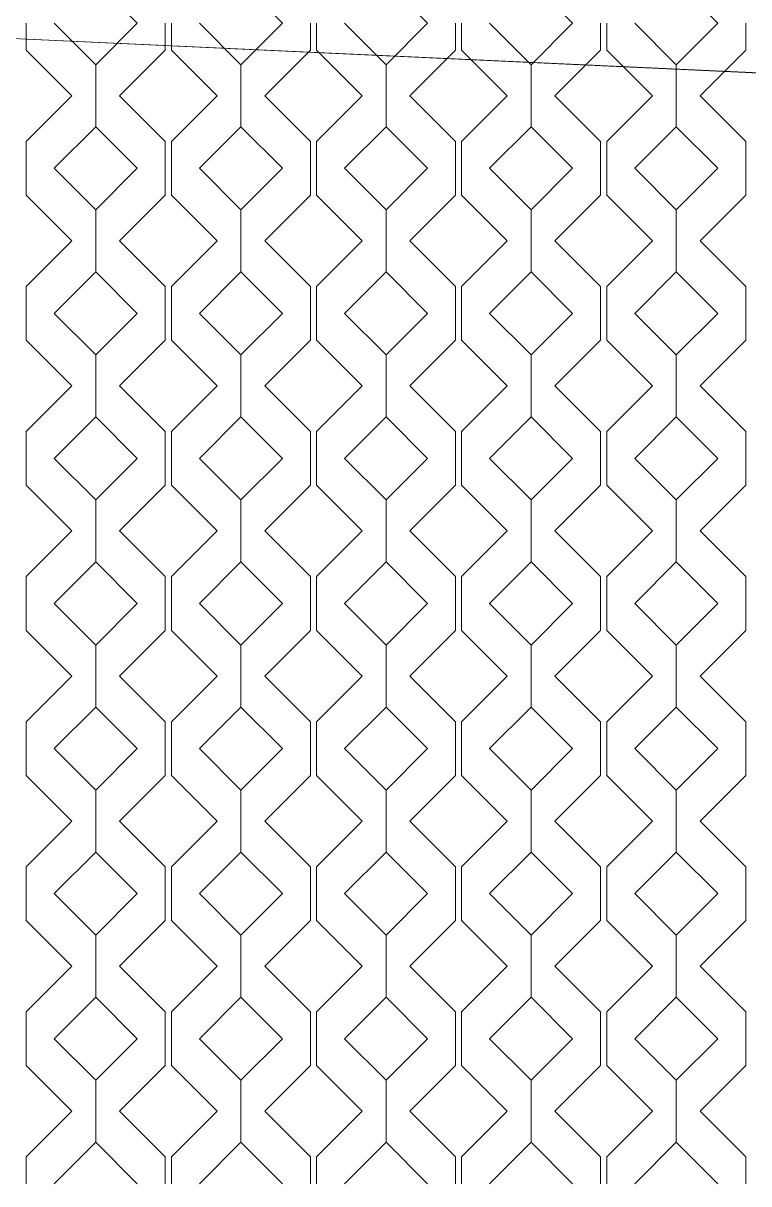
# Model space of a CAD drawing. Header units: millimetres. Extents: x -20794 to 71174, y -103753 to 30644.
# Drawn here: x 500 to 2167, y 15667 to 18333 of the extents above; entities that cross this region are included whole.
import ezdxf

# ---------------------------------------------------------------- set-up
doc = ezdxf.new("R2010")
doc.units = ezdxf.units.MM
doc.header["$MEASUREMENT"] = 0
doc.layers.add('2D - Общий_Ном._пера__1', color=7, linetype='Continuous', lineweight=13)
doc.layers.add('Местность - Рельеф_Ном._пера__1', color=7, linetype='Continuous', lineweight=13)
doc.layers.add('Местность - Рельеф', color=7, linetype='Continuous')
doc.layers.add('Местность - Рельеф_Ном._пера__102', color=7, linetype='Continuous', lineweight=5, true_color=0xcccccc)

# ---------------------------------------------------------------- blocks, each defined once
blk = doc.blocks.new('*X1')
at = {"layer": 'Местность - Рельеф_Ном._пера__102', "color": 254, "linetype": 'Continuous', "lineweight": 5, "true_color": 0xcccccc}
for p, q in [((666.666165, 18428.7446), (762.0958, 18333.315)), ((999.999165, 18428.7446), (1095.4288, 18333.315)), ((1333.332165, 18428.7446), (1428.7618, 18333.315)), ((1666.665165, 18428.7446), (1762.0948, 18333.315)), ((1999.998165, 18428.7446), (2095.4278, 18333.315)), ((507.097, 18333.315), (507.097, 18271.571)), ((666.666, 18237.886), (571.237, 18333.315)), ((762.0956, 18333.315), (666.666, 18237.886)), ((826.235, 18333.315), (826.235, 18271.571)), ((840.43, 18333.315), (840.43, 18271.571)), ((999.999, 18237.886), (904.57, 18333.315)), ((1095.4286, 18333.315), (999.999, 18237.886)), ((1159.568, 18333.315), (1159.568, 18271.571)), ((1173.763, 18333.315), (1173.763, 18271.571)), ((1333.332, 18237.886), (1237.903, 18333.315)), ((1428.7616, 18333.315), (1333.332, 18237.886)), ((1492.901, 18333.315), (1492.901, 18271.571)), ((1507.096, 18333.315), (1507.096, 18271.571)), ((1666.665, 18237.886), (1571.236, 18333.315)), ((1762.0946, 18333.315), (1666.665, 18237.886)), ((1826.234, 18333.315), (1826.234, 18271.571)), ((1840.429, 18333.315), (1840.429, 18271.571)), ((1999.998, 18237.886), (1904.569, 18333.315)), ((2095.4276, 18333.315), (1999.998, 18237.886)), ((2159.567, 18333.315), (2159.567, 18271.571)), ((612.019, 18166.649), (507.097, 18271.571)), ((826.235, 18271.571), (721.3129, 18166.649)), ((945.352, 18166.649), (840.43, 18271.571)), ((1159.568, 18271.571), (1054.6459, 18166.649)), ((1278.685, 18166.649), (1173.763, 18271.571)), ((1492.901, 18271.571), (1387.9789, 18166.649)), ((1612.018, 18166.649), (1507.096, 18271.571)), ((1826.234, 18271.571), (1721.3119, 18166.649)), ((1945.351, 18166.649), (1840.429, 18271.571)), ((2159.567, 18271.571), (2054.6449, 18166.649)), ((666.666, 18095.4116), (666.666, 18237.886)), ((666.666165, 18237.886), (666.666165, 18095.4116)), ((999.999, 18095.4116), (999.999, 18237.886)), ((999.999165, 18237.886), (999.999165, 18095.4116)), ((1333.332, 18095.4116), (1333.332, 18237.886)), ((1333.332165, 18237.886), (1333.332165, 18095.4116)), ((1666.665, 18095.4116), (1666.665, 18237.886)), ((1666.665165, 18237.886), (1666.665165, 18095.4116)), ((1999.998, 18095.4116), (1999.998, 18237.886)), ((1999.998165, 18237.886), (1999.998165, 18095.4116)), ((507.097, 18061.7265), (612.019, 18166.649)), ((721.3129, 18166.649), (826.235, 18061.7265)), ((840.43, 18061.7265), (945.352, 18166.649)), ((1054.6459, 18166.649), (1159.568, 18061.7265)), ((1173.763, 18061.7265), (1278.685, 18166.649)), ((1387.9789, 18166.649), (1492.901, 18061.7265)), ((1507.096, 18061.7265), (1612.018, 18166.649)), ((1721.3119, 18166.649), (1826.234, 18061.7265)), ((1840.429, 18061.7265), (1945.351, 18166.649)), ((2054.6449, 18166.649), (2159.567, 18061.7265)), ((571.237, 17999.982165), (666.666, 18095.4118)), ((666.666165, 18095.4116), (762.0958, 17999.982)), ((904.57, 17999.982165), (999.999, 18095.4118)), ((999.999165, 18095.4116), (1095.4288, 17999.982)), ((1237.903, 17999.982165), (1333.332, 18095.4118)), ((1333.332165, 18095.4116), (1428.7618, 17999.982)), ((1571.236, 17999.982165), (1666.665, 18095.4118)), ((1666.665165, 18095.4116), (1762.0948, 17999.982)), ((1904.569, 17999.982165), (1999.998, 18095.4118)), ((1999.998165, 18095.4116), (2095.4278, 17999.982)), ((507.097, 18061.7265), (507.097, 17999.982)), ((826.235, 18061.7265), (826.235, 17999.982)), ((840.43, 18061.7265), (840.43, 17999.982)), ((1159.568, 18061.7265), (1159.568, 17999.982)), ((1173.763, 18061.7265), (1173.763, 17999.982)), ((1492.901, 18061.7265), (1492.901, 17999.982)), ((1507.096, 18061.7265), (1507.096, 17999.982)), ((1826.234, 18061.7265), (1826.234, 17999.982)), ((1840.429, 18061.7265), (1840.429, 17999.982)), ((2159.567, 18061.7265), (2159.567, 17999.982)), ((507.097, 17999.982), (507.097, 17938.238)), ((666.666, 17904.553), (571.237, 17999.982)), ((762.0956, 17999.982), (666.666, 17904.553)), ((826.235, 17999.982), (826.235, 17938.238)), ((840.43, 17999.982), (840.43, 17938.238)), ((999.999, 17904.553), (904.57, 17999.982)), ((1095.4286, 17999.982), (999.999, 17904.553)), ((1159.568, 17999.982), (1159.568, 17938.238)), ((1173.763, 17999.982), (1173.763, 17938.238)), ((1333.332, 17904.553), (1237.903, 17999.982)), ((1428.7616, 17999.982), (1333.332, 17904.553)), ((1492.901, 17999.982), (1492.901, 17938.238)), ((1507.096, 17999.982), (1507.096, 17938.238)), ((1666.665, 17904.553), (1571.236, 17999.982)), ((1762.0946, 17999.982), (1666.665, 17904.553)), ((1826.234, 17999.982), (1826.234, 17938.238)), ((1840.429, 17999.982), (1840.429, 17938.238)), ((1999.998, 17904.553), (1904.569, 17999.982)), ((2095.4276, 17999.982), (1999.998, 17904.553)), ((2159.567, 17999.982), (2159.567, 17938.238)), ((612.019, 17833.316), (507.097, 17938.238)), ((826.235, 17938.238), (721.3129, 17833.316)), ((945.352, 17833.316), (840.43, 17938.238)), ((1159.568, 17938.238), (1054.6459, 17833.316)), ((1278.685, 17833.316), (1173.763, 17938.238)), ((1492.901, 17938.238), (1387.9789, 17833.316)), ((1612.018, 17833.316), (1507.096, 17938.238)), ((1826.234, 17938.238), (1721.3119, 17833.316)), ((1945.351, 17833.316), (1840.429, 17938.238)), ((2159.567, 17938.238), (2054.6449, 17833.316)), ((666.666, 17762.0786), (666.666, 17904.553)), ((666.666165, 17904.553), (666.666165, 17762.0786)), ((999.999, 17762.0786), (999.999, 17904.553)), ((999.999165, 17904.553), (999.999165, 17762.0786)), ((1333.332, 17762.0786), (1333.332, 17904.553)), ((1333.332165, 17904.553), (1333.332165, 17762.0786)), ((1666.665, 17762.0786), (1666.665, 17904.553)), ((1666.665165, 17904.553), (1666.665165, 17762.0786)), ((1999.998, 17762.0786), (1999.998, 17904.553)), ((1999.998165, 17904.553), (1999.998165, 17762.0786)), ((507.097, 17728.3935), (612.019, 17833.316)), ((721.3129, 17833.316), (826.235, 17728.3935)), ((840.43, 17728.3935), (945.352, 17833.316)), ((1054.6459, 17833.316), (1159.568, 17728.3935)), ((1173.763, 17728.3935), (1278.685, 17833.316)), ((1387.9789, 17833.316), (1492.901, 17728.3935)), ((1507.096, 17728.3935), (1612.018, 17833.316)), ((1721.3119, 17833.316), (1826.234, 17728.3935)), ((1840.429, 17728.3935), (1945.351, 17833.316)), ((2054.6449, 17833.316), (2159.567, 17728.3935)), ((571.237, 17666.649165), (666.666, 17762.0788)), ((666.666165, 17762.0786), (762.0958, 17666.649)), ((904.57, 17666.649165), (999.999, 17762.0788)), ((999.999165, 17762.0786), (1095.4288, 17666.649)), ((1237.903, 17666.649165), (1333.332, 17762.0788)), ((1333.332165, 17762.0786), (1428.7618, 17666.649)), ((1571.236, 17666.649165), (1666.665, 17762.0788)), ((1666.665165, 17762.0786), (1762.0948, 17666.649)), ((1904.569, 17666.649165), (1999.998, 17762.0788)), ((1999.998165, 17762.0786), (2095.4278, 17666.649)), ((507.097, 17728.3935), (507.097, 17666.649)), ((826.235, 17728.3935), (826.235, 17666.649)), ((840.43, 17728.3935), (840.43, 17666.649)), ((1159.568, 17728.3935), (1159.568, 17666.649)), ((1173.763, 17728.3935), (1173.763, 17666.649)), ((1492.901, 17728.3935), (1492.901, 17666.649)), ((1507.096, 17728.3935), (1507.096, 17666.649)), ((1826.234, 17728.3935), (1826.234, 17666.649)), ((1840.429, 17728.3935), (1840.429, 17666.649)), ((2159.567, 17728.3935), (2159.567, 17666.649)), ((507.097, 17666.649), (507.097, 17604.905)), ((666.666, 17571.22), (571.237, 17666.649)), ((762.0956, 17666.649), (666.666, 17571.22)), ((826.235, 17666.649), (826.235, 17604.905)), ((840.43, 17666.649), (840.43, 17604.905)), ((999.999, 17571.22), (904.57, 17666.649)), ((1095.4286, 17666.649), (999.999, 17571.22)), ((1159.568, 17666.649), (1159.568, 17604.905)), ((1173.763, 17666.649), (1173.763, 17604.905)), ((1333.332, 17571.22), (1237.903, 17666.649)), ((1428.7616, 17666.649), (1333.332, 17571.22)), ((1492.901, 17666.649), (1492.901, 17604.905)), ((1507.096, 17666.649), (1507.096, 17604.905)), ((1666.665, 17571.22), (1571.236, 17666.649)), ((1762.0946, 17666.649), (1666.665, 17571.22)), ((1826.234, 17666.649), (1826.234, 17604.905)), ((1840.429, 17666.649), (1840.429, 17604.905)), ((1999.998, 17571.22), (1904.569, 17666.649)), ((2095.4276, 17666.649), (1999.998, 17571.22)), ((2159.567, 17666.649), (2159.567, 17604.905)), ((612.019, 17499.983), (507.097, 17604.905)), ((826.235, 17604.905), (721.3129, 17499.983)), ((945.352, 17499.983), (840.43, 17604.905)), ((1159.568, 17604.905), (1054.6459, 17499.983)), ((1278.685, 17499.983), (1173.763, 17604.905)), ((1492.901, 17604.905), (1387.9789, 17499.983)), ((1612.018, 17499.983), (1507.096, 17604.905)), ((1826.234, 17604.905), (1721.3119, 17499.983)), ((1945.351, 17499.983), (1840.429, 17604.905)), ((2159.567, 17604.905), (2054.6449, 17499.983)), ((666.666, 17428.7456), (666.666, 17571.22)), ((666.666165, 17571.22), (666.666165, 17428.7456)), ((999.999, 17428.7456), (999.999, 17571.22)), ((999.999165, 17571.22), (999.999165, 17428.7456)), ((1333.332, 17428.7456), (1333.332, 17571.22)), ((1333.332165, 17571.22), (1333.332165, 17428.7456)), ((1666.665, 17428.7456), (1666.665, 17571.22)), ((1666.665165, 17571.22), (1666.665165, 17428.7456)), ((1999.998, 17428.7456), (1999.998, 17571.22)), ((1999.998165, 17571.22), (1999.998165, 17428.7456)), ((507.097, 17395.0605), (612.019, 17499.983)), ((721.3129, 17499.983), (826.235, 17395.0605)), ((840.43, 17395.0605), (945.352, 17499.983)), ((1054.6459, 17499.983), (1159.568, 17395.0605)), ((1173.763, 17395.0605), (1278.685, 17499.983)), ((1387.9789, 17499.983), (1492.901, 17395.0605)), ((1507.096, 17395.0605), (1612.018, 17499.983)), ((1721.3119, 17499.983), (1826.234, 17395.0605)), ((1840.429, 17395.0605), (1945.351, 17499.983)), ((2054.6449, 17499.983), (2159.567, 17395.0605)), ((571.237, 17333.316165), (666.666, 17428.7458)), ((666.666165, 17428.7456), (762.0958, 17333.316)), ((904.57, 17333.316165), (999.999, 17428.7458)), ((999.999165, 17428.7456), (1095.4288, 17333.316)), ((1237.903, 17333.316165), (1333.332, 17428.7458)), ((1333.332165, 17428.7456), (1428.7618, 17333.316)), ((1571.236, 17333.316165), (1666.665, 17428.7458)), ((1666.665165, 17428.7456), (1762.0948, 17333.316)), ((1904.569, 17333.316165), (1999.998, 17428.7458)), ((1999.998165, 17428.7456), (2095.4278, 17333.316)), ((507.097, 17395.0605), (507.097, 17333.316)), ((826.235, 17395.0605), (826.235, 17333.316)), ((840.43, 17395.0605), (840.43, 17333.316)), ((1159.568, 17395.0605), (1159.568, 17333.316)), ((1173.763, 17395.0605), (1173.763, 17333.316)), ((1492.901, 17395.0605), (1492.901, 17333.316)), ((1507.096, 17395.0605), (1507.096, 17333.316)), ((1826.234, 17395.0605), (1826.234, 17333.316)), ((1840.429, 17395.0605), (1840.429, 17333.316)), ((2159.567, 17395.0605), (2159.567, 17333.316)), ((507.097, 17333.316), (507.097, 17271.572)), ((666.666, 17237.887), (571.237, 17333.316)), ((762.0956, 17333.316), (666.666, 17237.887)), ((826.235, 17333.316), (826.235, 17271.572)), ((840.43, 17333.316), (840.43, 17271.572)), ((999.999, 17237.887), (904.57, 17333.316)), ((1095.4286, 17333.316), (999.999, 17237.887)), ((1159.568, 17333.316), (1159.568, 17271.572)), ((1173.763, 17333.316), (1173.763, 17271.572)), ((1333.332, 17237.887), (1237.903, 17333.316)), ((1428.7616, 17333.316), (1333.332, 17237.887)), ((1492.901, 17333.316), (1492.901, 17271.572)), ((1507.096, 17333.316), (1507.096, 17271.572)), ((1666.665, 17237.887), (1571.236, 17333.316)), ((1762.0946, 17333.316), (1666.665, 17237.887)), ((1826.234, 17333.316), (1826.234, 17271.572)), ((1840.429, 17333.316), (1840.429, 17271.572)), ((1999.998, 17237.887), (1904.569, 17333.316)), ((2095.4276, 17333.316), (1999.998, 17237.887)), ((2159.567, 17333.316), (2159.567, 17271.572)), ((612.019, 17166.65), (507.097, 17271.572)), ((826.235, 17271.572), (721.3129, 17166.65)), ((945.352, 17166.65), (840.43, 17271.572)), ((1159.568, 17271.572), (1054.6459, 17166.65)), ((1278.685, 17166.65), (1173.763, 17271.572)), ((1492.901, 17271.572), (1387.9789, 17166.65)), ((1612.018, 17166.65), (1507.096, 17271.572)), ((1826.234, 17271.572), (1721.3119, 17166.65)), ((1945.351, 17166.65), (1840.429, 17271.572)), ((2159.567, 17271.572), (2054.6449, 17166.65)), ((666.666, 17095.4126), (666.666, 17237.887)), ((666.666165, 17237.887), (666.666165, 17095.4126)), ((999.999, 17095.4126), (999.999, 17237.887)), ((999.999165, 17237.887), (999.999165, 17095.4126)), ((1333.332, 17095.4126), (1333.332, 17237.887)), ((1333.332165, 17237.887), (1333.332165, 17095.4126)), ((1666.665, 17095.4126), (1666.665, 17237.887)), ((1666.665165, 17237.887), (1666.665165, 17095.4126)), ((1999.998, 17095.4126), (1999.998, 17237.887)), ((1999.998165, 17237.887), (1999.998165, 17095.4126)), ((507.097, 17061.7275), (612.019, 17166.65)), ((721.3129, 17166.65), (826.235, 17061.7275)), ((840.43, 17061.7275), (945.352, 17166.65)), ((1054.6459, 17166.65), (1159.568, 17061.7275)), ((1173.763, 17061.7275), (1278.685, 17166.65)), ((1387.9789, 17166.65), (1492.901, 17061.7275)), ((1507.096, 17061.7275), (1612.018, 17166.65)), ((1721.3119, 17166.65), (1826.234, 17061.7275)), ((1840.429, 17061.7275), (1945.351, 17166.65)), ((2054.6449, 17166.65), (2159.567, 17061.7275)), ((571.237, 16999.983165), (666.666, 17095.4128)), ((666.666165, 17095.4126), (762.0958, 16999.983)), ((904.57, 16999.983165), (999.999, 17095.4128)), ((999.999165, 17095.4126), (1095.4288, 16999.983)), ((1237.903, 16999.983165), (1333.332, 17095.4128)), ((1333.332165, 17095.4126), (1428.7618, 16999.983)), ((1571.236, 16999.983165), (1666.665, 17095.4128)), ((1666.665165, 17095.4126), (1762.0948, 16999.983)), ((1904.569, 16999.983165), (1999.998, 17095.4128)), ((1999.998165, 17095.4126), (2095.4278, 16999.983)), ((507.097, 17061.7275), (507.097, 16999.983)), ((826.235, 17061.7275), (826.235, 16999.983)), ((840.43, 17061.7275), (840.43, 16999.983)), ((1159.568, 17061.7275), (1159.568, 16999.983)), ((1173.763, 17061.7275), (1173.763, 16999.983)), ((1492.901, 17061.7275), (1492.901, 16999.983)), ((1507.096, 17061.7275), (1507.096, 16999.983)), ((1826.234, 17061.7275), (1826.234, 16999.983)), ((1840.429, 17061.7275), (1840.429, 16999.983)), ((2159.567, 17061.7275), (2159.567, 16999.983)), ((507.097, 16999.983), (507.097, 16938.239)), ((666.666, 16904.554), (571.237, 16999.983)), ((762.0956, 16999.983), (666.666, 16904.554)), ((826.235, 16999.983), (826.235, 16938.239)), ((840.43, 16999.983), (840.43, 16938.239)), ((999.999, 16904.554), (904.57, 16999.983)), ((1095.4286, 16999.983), (999.999, 16904.554)), ((1159.568, 16999.983), (1159.568, 16938.239)), ((1173.763, 16999.983), (1173.763, 16938.239)), ((1333.332, 16904.554), (1237.903, 16999.983)), ((1428.7616, 16999.983), (1333.332, 16904.554)), ((1492.901, 16999.983), (1492.901, 16938.239)), ((1507.096, 16999.983), (1507.096, 16938.239)), ((1666.665, 16904.554), (1571.236, 16999.983)), ((1762.0946, 16999.983), (1666.665, 16904.554)), ((1826.234, 16999.983), (1826.234, 16938.239)), ((1840.429, 16999.983), (1840.429, 16938.239)), ((1999.998, 16904.554), (1904.569, 16999.983)), ((2095.4276, 16999.983), (1999.998, 16904.554)), ((2159.567, 16999.983), (2159.567, 16938.239)), ((612.019, 16833.317), (507.097, 16938.239)), ((826.235, 16938.239), (721.3129, 16833.317)), ((945.352, 16833.317), (840.43, 16938.239)), ((1159.568, 16938.239), (1054.6459, 16833.317)), ((1278.685, 16833.317), (1173.763, 16938.239)), ((1492.901, 16938.239), (1387.9789, 16833.317)), ((1612.018, 16833.317), (1507.096, 16938.239)), ((1826.234, 16938.239), (1721.3119, 16833.317)), ((1945.351, 16833.317), (1840.429, 16938.239)), ((2159.567, 16938.239), (2054.6449, 16833.317)), ((666.666, 16762.0796), (666.666, 16904.554)), ((666.666165, 16904.554), (666.666165, 16762.0796)), ((999.999, 16762.0796), (999.999, 16904.554)), ((999.999165, 16904.554), (999.999165, 16762.0796)), ((1333.332, 16762.0796), (1333.332, 16904.554)), ((1333.332165, 16904.554), (1333.332165, 16762.0796)), ((1666.665, 16762.0796), (1666.665, 16904.554)), ((1666.665165, 16904.554), (1666.665165, 16762.0796)), ((1999.998, 16762.0796), (1999.998, 16904.554)), ((1999.998165, 16904.554), (1999.998165, 16762.0796)), ((507.097, 16728.3945), (612.019, 16833.317)), ((721.3129, 16833.317), (826.235, 16728.3945)), ((840.43, 16728.3945), (945.352, 16833.317)), ((1054.6459, 16833.317), (1159.568, 16728.3945)), ((1173.763, 16728.3945), (1278.685, 16833.317)), ((1387.9789, 16833.317), (1492.901, 16728.3945)), ((1507.096, 16728.3945), (1612.018, 16833.317)), ((1721.3119, 16833.317), (1826.234, 16728.3945)), ((1840.429, 16728.3945), (1945.351, 16833.317)), ((2054.6449, 16833.317), (2159.567, 16728.3945)), ((571.237, 16666.650165), (666.666, 16762.0798)), ((666.666165, 16762.0796), (762.0958, 16666.65)), ((904.57, 16666.650165), (999.999, 16762.0798)), ((999.999165, 16762.0796), (1095.4288, 16666.65)), ((1237.903, 16666.650165), (1333.332, 16762.0798)), ((1333.332165, 16762.0796), (1428.7618, 16666.65)), ((1571.236, 16666.650165), (1666.665, 16762.0798)), ((1666.665165, 16762.0796), (1762.0948, 16666.65)), ((1904.569, 16666.650165), (1999.998, 16762.0798)), ((1999.998165, 16762.0796), (2095.4278, 16666.65)), ((507.097, 16728.3945), (507.097, 16666.65)), ((826.235, 16728.3945), (826.235, 16666.65)), ((840.43, 16728.3945), (840.43, 16666.65)), ((1159.568, 16728.3945), (1159.568, 16666.65)), ((1173.763, 16728.3945), (1173.763, 16666.65)), ((1492.901, 16728.3945), (1492.901, 16666.65)), ((1507.096, 16728.3945), (1507.096, 16666.65)), ((1826.234, 16728.3945), (1826.234, 16666.65)), ((1840.429, 16728.3945), (1840.429, 16666.65)), ((2159.567, 16728.3945), (2159.567, 16666.65)), ((507.097, 16666.65), (507.097, 16604.906)), ((666.666, 16571.221), (571.237, 16666.65)), ((762.0956, 16666.65), (666.666, 16571.221)), ((826.235, 16666.65), (826.235, 16604.906)), ((840.43, 16666.65), (840.43, 16604.906)), ((999.999, 16571.221), (904.57, 16666.65)), ((1095.4286, 16666.65), (999.999, 16571.221)), ((1159.568, 16666.65), (1159.568, 16604.906)), ((1173.763, 16666.65), (1173.763, 16604.906)), ((1333.332, 16571.221), (1237.903, 16666.65)), ((1428.7616, 16666.65), (1333.332, 16571.221)), ((1492.901, 16666.65), (1492.901, 16604.906)), ((1507.096, 16666.65), (1507.096, 16604.906)), ((1666.665, 16571.221), (1571.236, 16666.65)), ((1762.0946, 16666.65), (1666.665, 16571.221)), ((1826.234, 16666.65), (1826.234, 16604.906)), ((1840.429, 16666.65), (1840.429, 16604.906)), ((1999.998, 16571.221), (1904.569, 16666.65)), ((2095.4276, 16666.65), (1999.998, 16571.221)), ((2159.567, 16666.65), (2159.567, 16604.906)), ((612.019, 16499.984), (507.097, 16604.906)), ((826.235, 16604.906), (721.3129, 16499.984)), ((945.352, 16499.984), (840.43, 16604.906)), ((1159.568, 16604.906), (1054.6459, 16499.984)), ((1278.685, 16499.984), (1173.763, 16604.906)), ((1492.901, 16604.906), (1387.9789, 16499.984)), ((1612.018, 16499.984), (1507.096, 16604.906)), ((1826.234, 16604.906), (1721.3119, 16499.984)), ((1945.351, 16499.984), (1840.429, 16604.906)), ((2159.567, 16604.906), (2054.6449, 16499.984)), ((666.666, 16428.7466), (666.666, 16571.221)), ((666.666165, 16571.221), (666.666165, 16428.7466)), ((999.999, 16428.7466), (999.999, 16571.221)), ((999.999165, 16571.221), (999.999165, 16428.7466)), ((1333.332, 16428.7466), (1333.332, 16571.221)), ((1333.332165, 16571.221), (1333.332165, 16428.7466)), ((1666.665, 16428.7466), (1666.665, 16571.221)), ((1666.665165, 16571.221), (1666.665165, 16428.7466)), ((1999.998, 16428.7466), (1999.998, 16571.221)), ((1999.998165, 16571.221), (1999.998165, 16428.7466)), ((507.097, 16395.0615), (612.019, 16499.984)), ((721.3129, 16499.984), (826.235, 16395.0615)), ((840.43, 16395.0615), (945.352, 16499.984)), ((1054.6459, 16499.984), (1159.568, 16395.0615)), ((1173.763, 16395.0615), (1278.685, 16499.984)), ((1387.9789, 16499.984), (1492.901, 16395.0615)), ((1507.096, 16395.0615), (1612.018, 16499.984)), ((1721.3119, 16499.984), (1826.234, 16395.0615)), ((1840.429, 16395.0615), (1945.351, 16499.984)), ((2054.6449, 16499.984), (2159.567, 16395.0615)), ((571.237, 16333.317165), (666.666, 16428.7468)), ((666.666165, 16428.7466), (762.0958, 16333.317)), ((904.57, 16333.317165), (999.999, 16428.7468)), ((999.999165, 16428.7466), (1095.4288, 16333.317)), ((1237.903, 16333.317165), (1333.332, 16428.7468)), ((1333.332165, 16428.7466), (1428.7618, 16333.317)), ((1571.236, 16333.317165), (1666.665, 16428.7468)), ((1666.665165, 16428.7466), (1762.0948, 16333.317)), ((1904.569, 16333.317165), (1999.998, 16428.7468)), ((1999.998165, 16428.7466), (2095.4278, 16333.317)), ((507.097, 16395.0615), (507.097, 16333.317)), ((826.235, 16395.0615), (826.235, 16333.317)), ((840.43, 16395.0615), (840.43, 16333.317)), ((1159.568, 16395.0615), (1159.568, 16333.317)), ((1173.763, 16395.0615), (1173.763, 16333.317)), ((1492.901, 16395.0615), (1492.901, 16333.317)), ((1507.096, 16395.0615), (1507.096, 16333.317)), ((1826.234, 16395.0615), (1826.234, 16333.317)), ((1840.429, 16395.0615), (1840.429, 16333.317)), ((2159.567, 16395.0615), (2159.567, 16333.317)), ((507.097, 16333.317), (507.097, 16271.573)), ((666.666, 16237.888), (571.237, 16333.317)), ((762.0956, 16333.317), (666.666, 16237.888)), ((826.235, 16333.317), (826.235, 16271.573)), ((840.43, 16333.317), (840.43, 16271.573)), ((999.999, 16237.888), (904.57, 16333.317)), ((1095.4286, 16333.317), (999.999, 16237.888)), ((1159.568, 16333.317), (1159.568, 16271.573)), ((1173.763, 16333.317), (1173.763, 16271.573)), ((1333.332, 16237.888), (1237.903, 16333.317)), ((1428.7616, 16333.317), (1333.332, 16237.888)), ((1492.901, 16333.317), (1492.901, 16271.573)), ((1507.096, 16333.317), (1507.096, 16271.573)), ((1666.665, 16237.888), (1571.236, 16333.317)), ((1762.0946, 16333.317), (1666.665, 16237.888)), ((1826.234, 16333.317), (1826.234, 16271.573)), ((1840.429, 16333.317), (1840.429, 16271.573)), ((1999.998, 16237.888), (1904.569, 16333.317)), ((2095.4276, 16333.317), (1999.998, 16237.888)), ((2159.567, 16333.317), (2159.567, 16271.573)), ((612.019, 16166.651), (507.097, 16271.573)), ((826.235, 16271.573), (721.3129, 16166.651)), ((945.352, 16166.651), (840.43, 16271.573)), ((1159.568, 16271.573), (1054.6459, 16166.651)), ((1278.685, 16166.651), (1173.763, 16271.573)), ((1492.901, 16271.573), (1387.9789, 16166.651)), ((1612.018, 16166.651), (1507.096, 16271.573)), ((1826.234, 16271.573), (1721.3119, 16166.651)), ((1945.351, 16166.651), (1840.429, 16271.573)), ((2159.567, 16271.573), (2054.6449, 16166.651)), ((666.666, 16095.4136), (666.666, 16237.888)), ((666.666165, 16237.888), (666.666165, 16095.4136)), ((999.999, 16095.4136), (999.999, 16237.888)), ((999.999165, 16237.888), (999.999165, 16095.4136)), ((1333.332, 16095.4136), (1333.332, 16237.888)), ((1333.332165, 16237.888), (1333.332165, 16095.4136)), ((1666.665, 16095.4136), (1666.665, 16237.888)), ((1666.665165, 16237.888), (1666.665165, 16095.4136)), ((1999.998, 16095.4136), (1999.998, 16237.888)), ((1999.998165, 16237.888), (1999.998165, 16095.4136)), ((507.097, 16061.7285), (612.019, 16166.651)), ((721.3129, 16166.651), (826.235, 16061.7285)), ((840.43, 16061.7285), (945.352, 16166.651)), ((1054.6459, 16166.651), (1159.568, 16061.7285)), ((1173.763, 16061.7285), (1278.685, 16166.651)), ((1387.9789, 16166.651), (1492.901, 16061.7285)), ((1507.096, 16061.7285), (1612.018, 16166.651)), ((1721.3119, 16166.651), (1826.234, 16061.7285)), ((1840.429, 16061.7285), (1945.351, 16166.651)), ((2054.6449, 16166.651), (2159.567, 16061.7285)), ((571.237, 15999.984165), (666.666, 16095.4138)), ((666.666165, 16095.4136), (762.0958, 15999.984)), ((904.57, 15999.984165), (999.999, 16095.4138)), ((999.999165, 16095.4136), (1095.4288, 15999.984)), ((1237.903, 15999.984165), (1333.332, 16095.4138)), ((1333.332165, 16095.4136), (1428.7618, 15999.984)), ((1571.236, 15999.984165), (1666.665, 16095.4138)), ((1666.665165, 16095.4136), (1762.0948, 15999.984)), ((1904.569, 15999.984165), (1999.998, 16095.4138)), ((1999.998165, 16095.4136), (2095.4278, 15999.984)), ((507.097, 16061.7285), (507.097, 15999.984)), ((826.235, 16061.7285), (826.235, 15999.984)), ((840.43, 16061.7285), (840.43, 15999.984)), ((1159.568, 16061.7285), (1159.568, 15999.984)), ((1173.763, 16061.7285), (1173.763, 15999.984)), ((1492.901, 16061.7285), (1492.901, 15999.984)), ((1507.096, 16061.7285), (1507.096, 15999.984)), ((1826.234, 16061.7285), (1826.234, 15999.984)), ((1840.429, 16061.7285), (1840.429, 15999.984)), ((2159.567, 16061.7285), (2159.567, 15999.984)), ((507.097, 15999.984), (507.097, 15938.24)), ((666.666, 15904.555), (571.237, 15999.984)), ((762.0956, 15999.984), (666.666, 15904.555)), ((826.235, 15999.984), (826.235, 15938.24)), ((840.43, 15999.984), (840.43, 15938.24)), ((999.999, 15904.555), (904.57, 15999.984)), ((1095.4286, 15999.984), (999.999, 15904.555)), ((1159.568, 15999.984), (1159.568, 15938.24)), ((1173.763, 15999.984), (1173.763, 15938.24)), ((1333.332, 15904.555), (1237.903, 15999.984)), ((1428.7616, 15999.984), (1333.332, 15904.555)), ((1492.901, 15999.984), (1492.901, 15938.24)), ((1507.096, 15999.984), (1507.096, 15938.24)), ((1666.665, 15904.555), (1571.236, 15999.984)), ((1762.0946, 15999.984), (1666.665, 15904.555)), ((1826.234, 15999.984), (1826.234, 15938.24)), ((1840.429, 15999.984), (1840.429, 15938.24)), ((1999.998, 15904.555), (1904.569, 15999.984)), ((2095.4276, 15999.984), (1999.998, 15904.555)), ((2159.567, 15999.984), (2159.567, 15938.24)), ((612.019, 15833.318), (507.097, 15938.24)), ((826.235, 15938.24), (721.3129, 15833.318)), ((945.352, 15833.318), (840.43, 15938.24)), ((1159.568, 15938.24), (1054.6459, 15833.318)), ((1278.685, 15833.318), (1173.763, 15938.24)), ((1492.901, 15938.24), (1387.9789, 15833.318)), ((1612.018, 15833.318), (1507.096, 15938.24)), ((1826.234, 15938.24), (1721.3119, 15833.318)), ((1945.351, 15833.318), (1840.429, 15938.24)), ((2159.567, 15938.24), (2054.6449, 15833.318)), ((666.666, 15762.0806), (666.666, 15904.555)), ((666.666165, 15904.555), (666.666165, 15762.0806)), ((999.999, 15762.0806), (999.999, 15904.555)), ((999.999165, 15904.555), (999.999165, 15762.0806)), ((1333.332, 15762.0806), (1333.332, 15904.555)), ((1333.332165, 15904.555), (1333.332165, 15762.0806)), ((1666.665, 15762.0806), (1666.665, 15904.555)), ((1666.665165, 15904.555), (1666.665165, 15762.0806)), ((1999.998, 15762.0806), (1999.998, 15904.555)), ((1999.998165, 15904.555), (1999.998165, 15762.0806)), ((507.097, 15728.3955), (612.019, 15833.318)), ((721.3129, 15833.318), (826.235, 15728.3955)), ((840.43, 15728.3955), (945.352, 15833.318)), ((1054.6459, 15833.318), (1159.568, 15728.3955)), ((1173.763, 15728.3955), (1278.685, 15833.318)), ((1387.9789, 15833.318), (1492.901, 15728.3955)), ((1507.096, 15728.3955), (1612.018, 15833.318)), ((1721.3119, 15833.318), (1826.234, 15728.3955)), ((1840.429, 15728.3955), (1945.351, 15833.318)), ((2054.6449, 15833.318), (2159.567, 15728.3955)), ((571.237, 15666.651165), (666.666, 15762.0808)), ((666.666165, 15762.0806), (762.0958, 15666.651)), ((904.57, 15666.651165), (999.999, 15762.0808)), ((999.999165, 15762.0806), (1095.4288, 15666.651)), ((1237.903, 15666.651165), (1333.332, 15762.0808)), ((1333.332165, 15762.0806), (1428.7618, 15666.651)), ((1571.236, 15666.651165), (1666.665, 15762.0808)), ((1666.665165, 15762.0806), (1762.0948, 15666.651)), ((1904.569, 15666.651165), (1999.998, 15762.0808)), ((1999.998165, 15762.0806), (2095.4278, 15666.651)), ((507.097, 15728.3955), (507.097, 15666.651)), ((826.235, 15728.3955), (826.235, 15666.651)), ((840.43, 15728.3955), (840.43, 15666.651)), ((1159.568, 15728.3955), (1159.568, 15666.651)), ((1173.763, 15728.3955), (1173.763, 15666.651)), ((1492.901, 15728.3955), (1492.901, 15666.651)), ((1507.096, 15728.3955), (1507.096, 15666.651)), ((1826.234, 15728.3955), (1826.234, 15666.651)), ((1840.429, 15728.3955), (1840.429, 15666.651)), ((2159.567, 15728.3955), (2159.567, 15666.651))]:
    blk.add_line(p, q, dxfattribs=at)

msp = doc.modelspace()

# ---------------------------------------------------------------- linework, layer by layer
at = {"layer": '2D - Общий_Ном._пера__1', "color": 7, "linetype": 'Continuous', "lineweight": 13}
msp.add_lwpolyline([(-4905, 2290.5), (-7499.8, 9225.9), (-5564.1, 14372.4), (317.6, 18305.2), (13911.7, 17674.1), (40785.6, 15212.3), (43732.7, -6092.9), (27148.7, -8854), (10066.7, -8138.6), (1640.5, -3517.8)], close=True, dxfattribs=at)
at = {"layer": 'Местность - Рельеф_Ном._пера__1', "color": 7, "linetype": 'Continuous', "lineweight": 13}
msp.add_line((317.6, 18305.2), (8386.2, 17935.6), dxfattribs=at)

# ---------------------------------------------------------------- block references
at = {"layer": 'Местность - Рельеф', "color": 7, "lineweight": 13}
msp.add_blockref('*X1', (0, 0), dxfattribs=at)

doc.saveas('drawing.dxf')
